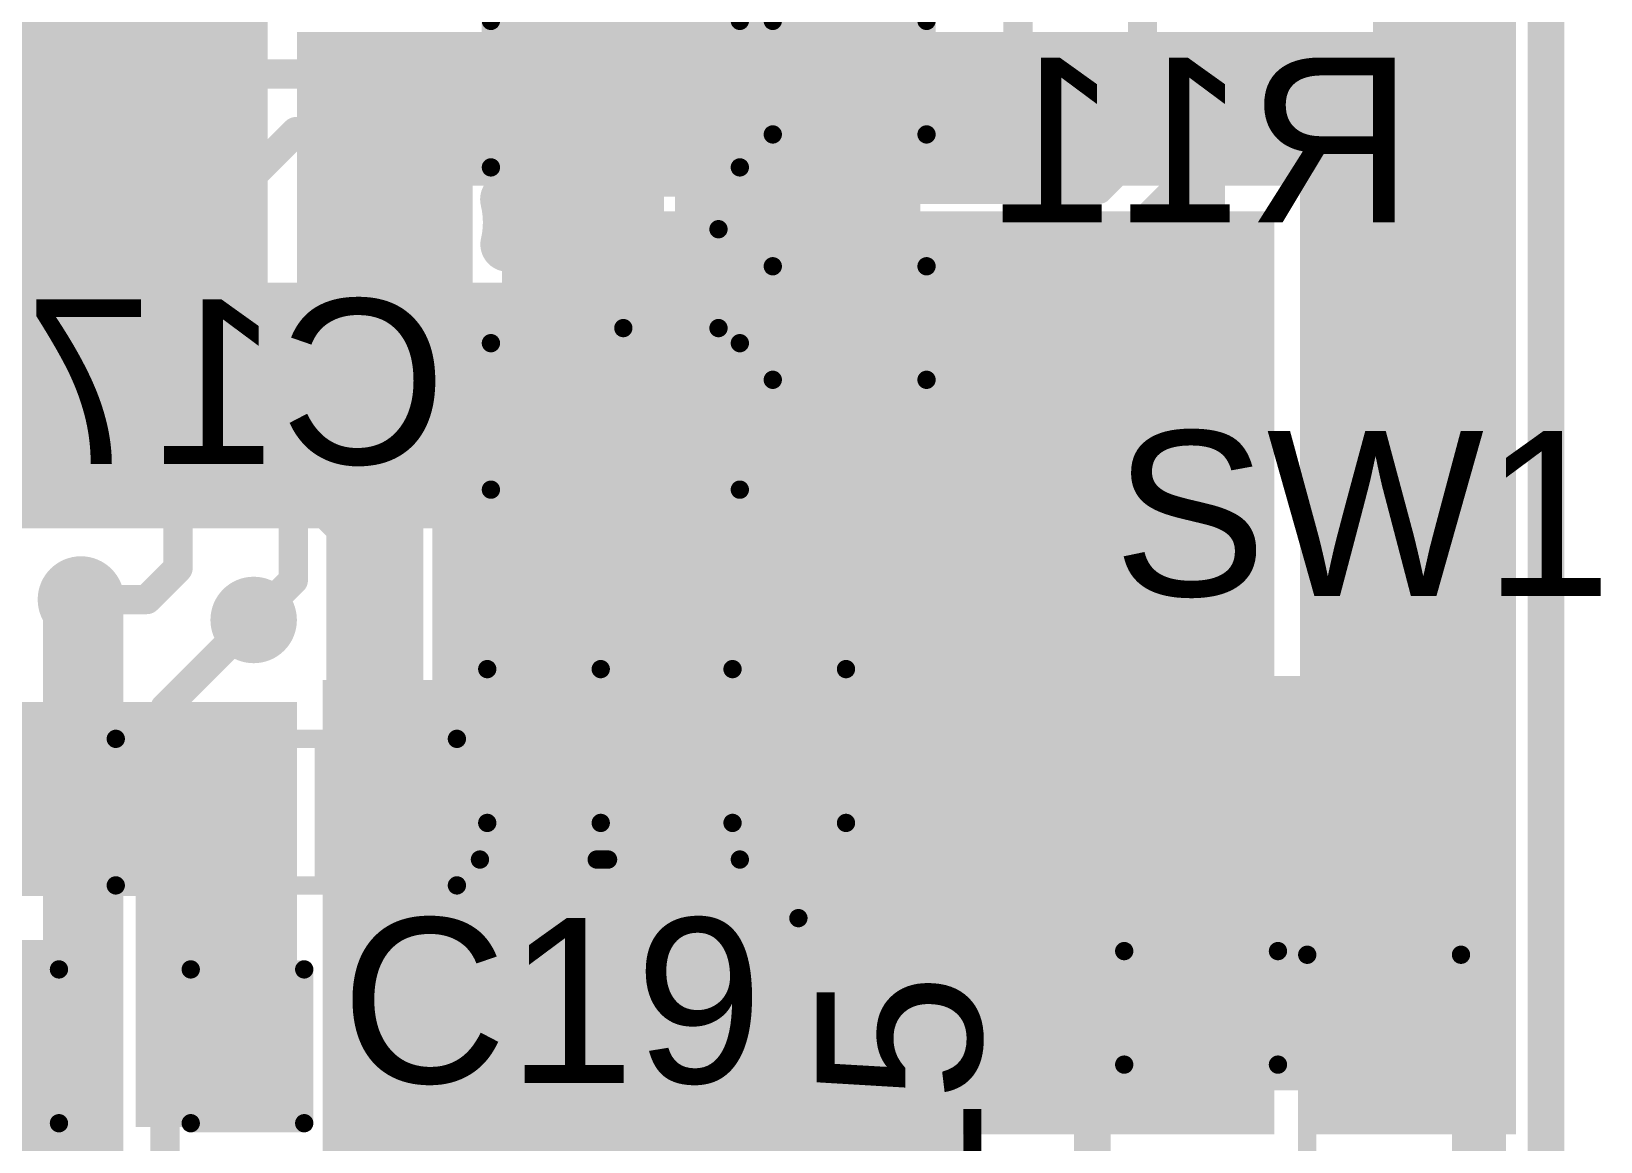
# Model space of a CAD drawing. Header units: millimetres. Extents: x -0.33 to 1.44, y -0.21 to 1.57.
# Drawn here: x 1.0115 to 1.4401, y 0.182 to 0.4851 of the extents above; entities that cross this region are included whole.
import ezdxf

# ---------------------------------------------------------------- set-up
doc = ezdxf.new("R2010")
doc.units = ezdxf.units.MM
doc.header["$MEASUREMENT"] = 0
for name, color, linetype in [('BottomLayer', 5, 'Continuous'), ('BottomOverlay', 54, 'Continuous'), ('BottomPaste', 16, 'Continuous'), ('BottomSolder', 6, 'Continuous'), ('Mechanical2', 216, 'Continuous'), ('TopLayer', 1, 'Continuous'), ('TopOverlay', 2, 'Continuous'), ('TopPaste', 8, 'Continuous'), ('TopSolder', 216, 'Continuous'), ('ViaHoleLayer', 16, 'Continuous')]:
    doc.layers.add(name, color=color, linetype=linetype)
doc.styles.add('Arial', font='', dxfattribs={"height": 0.2})
doc.styles.get('Arial').set_extended_font_data('Arial')

# ---------------------------------------------------------------- blocks, each defined once
blk = doc.blocks.new('LAN9255_ZMX019_3')
at = {"layer": 'TopLayer'}
for points in [[(-0.33268, -0.09843), (-0.27362, -0.09843), (-0.27362, -0.1063), (-0.33268, -0.1063)], [(-0.33268, -0.11417), (-0.27362, -0.11417), (-0.27362, -0.12205), (-0.33268, -0.12205)], [(-0.33268, -0.12992), (-0.27362, -0.12992), (-0.27362, -0.1378), (-0.33268, -0.1378)], [(-0.33268, -0.14567), (-0.27362, -0.14567), (-0.27362, -0.15354), (-0.33268, -0.15354)], [(-0.33268, -0.16142), (-0.27362, -0.16142), (-0.27362, -0.16929), (-0.33268, -0.16929)], [(-0.33268, -0.17717), (-0.27362, -0.17717), (-0.27362, -0.18504), (-0.33268, -0.18504)], [(-0.33268, -0.19291), (-0.27362, -0.19291), (-0.27362, -0.20079), (-0.33268, -0.20079)], [(-0.33268, -0.20866), (-0.27362, -0.20866), (-0.27362, -0.21654), (-0.33268, -0.21654)], [(-0.33268, -0.22441), (-0.27362, -0.22441), (-0.27362, -0.23228), (-0.33268, -0.23228)], [(-0.33268, -0.24016), (-0.27362, -0.24016), (-0.27362, -0.24803), (-0.33268, -0.24803)], [(-0.24803, -0.33268), (-0.24803, -0.27362), (-0.24016, -0.27362), (-0.24016, -0.33268)], [(-0.23228, -0.33268), (-0.23228, -0.27362), (-0.22441, -0.27362), (-0.22441, -0.33268)], [(-0.21654, -0.33268), (-0.21654, -0.27362), (-0.20866, -0.27362), (-0.20866, -0.33268)]]:
    blk.add_hatch(color=1, dxfattribs=at).paths.add_polyline_path(points)
at = {"layer": 'TopPaste'}
for points in [[(-0.33268, -0.09843), (-0.27362, -0.09843), (-0.27362, -0.1063), (-0.33268, -0.1063)], [(-0.33268, -0.11417), (-0.27362, -0.11417), (-0.27362, -0.12205), (-0.33268, -0.12205)], [(-0.33268, -0.12992), (-0.27362, -0.12992), (-0.27362, -0.1378), (-0.33268, -0.1378)], [(-0.33268, -0.14567), (-0.27362, -0.14567), (-0.27362, -0.15354), (-0.33268, -0.15354)], [(-0.33268, -0.16142), (-0.27362, -0.16142), (-0.27362, -0.16929), (-0.33268, -0.16929)], [(-0.33268, -0.17717), (-0.27362, -0.17717), (-0.27362, -0.18504), (-0.33268, -0.18504)], [(-0.33268, -0.19291), (-0.27362, -0.19291), (-0.27362, -0.20079), (-0.33268, -0.20079)], [(-0.33268, -0.20866), (-0.27362, -0.20866), (-0.27362, -0.21654), (-0.33268, -0.21654)], [(-0.33268, -0.22441), (-0.27362, -0.22441), (-0.27362, -0.23228), (-0.33268, -0.23228)], [(-0.33268, -0.24016), (-0.27362, -0.24016), (-0.27362, -0.24803), (-0.33268, -0.24803)], [(-0.24803, -0.33268), (-0.24803, -0.27362), (-0.24016, -0.27362), (-0.24016, -0.33268)], [(-0.23228, -0.33268), (-0.23228, -0.27362), (-0.22441, -0.27362), (-0.22441, -0.33268)], [(-0.21654, -0.33268), (-0.21654, -0.27362), (-0.20866, -0.27362), (-0.20866, -0.33268)]]:
    blk.add_hatch(color=8, dxfattribs=at).paths.add_polyline_path(points)
at = {"layer": 'TopSolder'}
for points in [[(-0.33668, -0.07868), (-0.26962, -0.07868), (-0.26962, -0.09455), (-0.33668, -0.09455)], [(-0.33668, -0.09443), (-0.26962, -0.09443), (-0.26962, -0.1103), (-0.33668, -0.1103)], [(-0.33668, -0.11017), (-0.26962, -0.11017), (-0.26962, -0.12605), (-0.33668, -0.12605)], [(-0.33668, -0.12592), (-0.26962, -0.12592), (-0.26962, -0.1418), (-0.33668, -0.1418)], [(-0.33668, -0.14167), (-0.26962, -0.14167), (-0.26962, -0.15754), (-0.33668, -0.15754)], [(-0.33668, -0.15742), (-0.26962, -0.15742), (-0.26962, -0.17329), (-0.33668, -0.17329)], [(-0.33668, -0.17317), (-0.26962, -0.17317), (-0.26962, -0.18904), (-0.33668, -0.18904)], [(-0.33668, -0.18891), (-0.26962, -0.18891), (-0.26962, -0.20479), (-0.33668, -0.20479)], [(-0.33668, -0.20466), (-0.26962, -0.20466), (-0.26962, -0.22054), (-0.33668, -0.22054)], [(-0.33668, -0.22041), (-0.26962, -0.22041), (-0.26962, -0.23628), (-0.33668, -0.23628)], [(-0.33668, -0.23616), (-0.26962, -0.23616), (-0.26962, -0.25203), (-0.33668, -0.25203)], [(-0.25203, -0.33668), (-0.25203, -0.26962), (-0.23616, -0.26962), (-0.23616, -0.33668)], [(-0.23628, -0.33668), (-0.23628, -0.26962), (-0.22041, -0.26962), (-0.22041, -0.33668)], [(-0.22054, -0.33668), (-0.22054, -0.26962), (-0.20466, -0.26962), (-0.20466, -0.33668)], [(-0.20479, -0.33668), (-0.20479, -0.26962), (-0.18891, -0.26962), (-0.18891, -0.33668)]]:
    blk.add_hatch(color=216, dxfattribs=at).paths.add_polyline_path(points)
at = {"layer": 'TopOverlay', "const_width": 0.005}
for points in [[(-0.282, -0.2555), (-0.282, -0.2815)], [(-0.282, -0.2815), (-0.255, -0.2815)]]:
    blk.add_lwpolyline(points, dxfattribs=at)
at = {"layer": 'TopOverlay', "const_width": 0.0025}
for points in [[(-0.28325, -0.2555, 1), (-0.28075, -0.2555, 1)], [(-0.28325, -0.2815, 1), (-0.28075, -0.2815, 1)], [(-0.28325, -0.2815, 1), (-0.28075, -0.2815, 1)], [(-0.25625, -0.2815, 1), (-0.25375, -0.2815, 1)]]:
    blk.add_lwpolyline(points, format="xyb", close=True, dxfattribs=at)
blk = doc.blocks.new('B3U_1000P_18')
at = {"layer": 'TopLayer'}
for points in [[(-0.08307, 0.03386), (-0.05079, 0.03386), (-0.05079, -0.03386), (-0.08307, -0.03386)], [(0.05079, 0.03386), (0.08307, 0.03386), (0.08307, -0.03386), (0.05079, -0.03386)]]:
    blk.add_hatch(color=1, dxfattribs=at).paths.add_polyline_path(points)
at = {"layer": 'TopPaste'}
for points in [[(-0.08307, 0.03386), (-0.05079, 0.03386), (-0.05079, -0.03386), (-0.08307, -0.03386)], [(0.05079, 0.03386), (0.08307, 0.03386), (0.08307, -0.03386), (0.05079, -0.03386)]]:
    blk.add_hatch(color=8, dxfattribs=at).paths.add_polyline_path(points)
at = {"layer": 'TopSolder'}
for points in [[(-0.08707, 0.03786), (-0.04679, 0.03786), (-0.04679, -0.03786), (-0.08707, -0.03786)], [(0.04679, 0.03786), (0.08707, 0.03786), (0.08707, -0.03786), (0.04679, -0.03786)]]:
    blk.add_hatch(color=216, dxfattribs=at).paths.add_polyline_path(points)
at = {"layer": 'TopOverlay', "const_width": 0.01}
for points in [[(-0.053, 0.054), (0, 0.054)], [(0, 0.054), (0.052, 0.054)], [(-0.053, -0.054), (0, -0.054)], [(0, -0.054), (0.052, -0.054)]]:
    blk.add_lwpolyline(points, dxfattribs=at)
at = {"layer": 'TopOverlay', "const_width": 0.005}
for points in [[(-0.0555, 0.054, 1), (-0.0505, 0.054, 1)], [(-0.0025, 0.054, 1), (0.0025, 0.054, 1)], [(-0.0025, 0.054, 1), (0.0025, 0.054, 1)], [(0.0495, 0.054, 1), (0.0545, 0.054, 1)], [(-0.0555, -0.054, 1), (-0.0505, -0.054, 1)], [(-0.0025, -0.054, 1), (0.0025, -0.054, 1)], [(-0.0025, -0.054, 1), (0.0025, -0.054, 1)], [(0.0495, -0.054, 1), (0.0545, -0.054, 1)]]:
    blk.add_lwpolyline(points, format="xyb", close=True, dxfattribs=at)
blk = doc.blocks.new('R__0603_B_35')
at = {"layer": 'BottomLayer'}
for points in [[(-0.045, -0.0175), (-0.045, 0.0175), (-0.015, 0.0175), (-0.015, -0.0175)], [(0.015, -0.0175), (0.015, 0.0175), (0.045, 0.0175), (0.045, -0.0175)]]:
    blk.add_hatch(color=5, dxfattribs=at).paths.add_polyline_path(points)
at = {"layer": 'BottomPaste'}
for points in [[(-0.045, -0.0175), (-0.045, 0.0175), (-0.015, 0.0175), (-0.015, -0.0175)], [(0.015, -0.0175), (0.015, 0.0175), (0.045, 0.0175), (0.045, -0.0175)]]:
    blk.add_hatch(color=16, dxfattribs=at).paths.add_polyline_path(points)
at = {"layer": 'BottomSolder'}
for points in [[(-0.049, -0.0215), (-0.049, 0.0215), (-0.011, 0.0215), (-0.011, -0.0215)], [(0.011, -0.0215), (0.011, 0.0215), (0.049, 0.0215), (0.049, -0.0215)]]:
    blk.add_hatch(color=6, dxfattribs=at).paths.add_polyline_path(points)
at = {"layer": 'BottomOverlay', "const_width": 0.005}
for points in [[(-0.048, 0.021), (0.048, 0.021)], [(-0.048, 0.021), (-0.048, -0.021)], [(0.048, 0.021), (0.048, -0.021)], [(-0.048, -0.021), (0.048, -0.021)]]:
    blk.add_lwpolyline(points, dxfattribs=at)
at = {"layer": 'BottomOverlay', "const_width": 0.0025}
for points in [[(-0.04925, 0.021, 1), (-0.04675, 0.021, 1)], [(-0.04925, 0.021, 1), (-0.04675, 0.021, 1)], [(0.04675, 0.021, 1), (0.04925, 0.021, 1)], [(0.04675, 0.021, 1), (0.04925, 0.021, 1)], [(-0.04925, -0.021, 1), (-0.04675, -0.021, 1)], [(-0.04925, -0.021, 1), (-0.04675, -0.021, 1)], [(0.04675, -0.021, 1), (0.04925, -0.021, 1)], [(0.04675, -0.021, 1), (0.04925, -0.021, 1)]]:
    blk.add_lwpolyline(points, format="xyb", close=True, dxfattribs=at)
blk = doc.blocks.new('MLB1608_201P1A____47')
at = {"layer": 'TopLayer'}
for points in [[(-0.04331, 0.01701), (-0.01181, 0.01701), (-0.01181, -0.01701), (-0.04331, -0.01701)], [(0.01181, 0.01701), (0.04331, 0.01701), (0.04331, -0.01701), (0.01181, -0.01701)]]:
    blk.add_hatch(color=1, dxfattribs=at).paths.add_polyline_path(points)
at = {"layer": 'TopPaste'}
for points in [[(-0.04331, 0.01701), (-0.01181, 0.01701), (-0.01181, -0.01701), (-0.04331, -0.01701)], [(0.01181, 0.01701), (0.04331, 0.01701), (0.04331, -0.01701), (0.01181, -0.01701)]]:
    blk.add_hatch(color=8, dxfattribs=at).paths.add_polyline_path(points)
at = {"layer": 'TopSolder'}
for points in [[(-0.04731, 0.02101), (-0.00781, 0.02101), (-0.00781, -0.02101), (-0.04731, -0.02101)], [(0.00781, 0.02101), (0.04731, 0.02101), (0.04731, -0.02101), (0.00781, -0.02101)]]:
    blk.add_hatch(color=216, dxfattribs=at).paths.add_polyline_path(points)
at = {"layer": 'TopOverlay', "const_width": 0.005}
for points in [[(-0.04671, 0.02006), (-0.04671, -0.01996)], [(0.04648, 0.02006), (-0.04671, 0.02006)], [(0.04648, 0.02006), (0.04648, -0.01996)], [(0.04648, -0.01996), (-0.04671, -0.01996)]]:
    blk.add_lwpolyline(points, dxfattribs=at)
at = {"layer": 'TopOverlay', "const_width": 0.0025}
for points in [[(-0.04796, 0.02006, 1), (-0.04546, 0.02006, 1)], [(-0.04796, 0.02006, 1), (-0.04546, 0.02006, 1)], [(0.04523, 0.02006, 1), (0.04773, 0.02006, 1)], [(0.04523, 0.02006, 1), (0.04773, 0.02006, 1)], [(-0.04796, -0.01996, 1), (-0.04546, -0.01996, 1)], [(-0.04796, -0.01996, 1), (-0.04546, -0.01996, 1)], [(0.04523, -0.01996, 1), (0.04773, -0.01996, 1)], [(0.04523, -0.01996, 1), (0.04773, -0.01996, 1)]]:
    blk.add_lwpolyline(points, format="xyb", close=True, dxfattribs=at)
blk = doc.blocks.new('C__0603_B_56')
at = {"layer": 'BottomLayer'}
for points in [[(-0.045, -0.0175), (-0.045, 0.0175), (-0.015, 0.0175), (-0.015, -0.0175)], [(0.015, -0.0175), (0.015, 0.0175), (0.045, 0.0175), (0.045, -0.0175)]]:
    blk.add_hatch(color=5, dxfattribs=at).paths.add_polyline_path(points)
at = {"layer": 'BottomPaste'}
for points in [[(-0.045, -0.0175), (-0.045, 0.0175), (-0.015, 0.0175), (-0.015, -0.0175)], [(0.015, -0.0175), (0.015, 0.0175), (0.045, 0.0175), (0.045, -0.0175)]]:
    blk.add_hatch(color=16, dxfattribs=at).paths.add_polyline_path(points)
at = {"layer": 'BottomSolder'}
for points in [[(-0.04736, -0.01986), (-0.04736, 0.01986), (-0.01264, 0.01986), (-0.01264, -0.01986)], [(0.01264, -0.01986), (0.01264, 0.01986), (0.04736, 0.01986), (0.04736, -0.01986)]]:
    blk.add_hatch(color=6, dxfattribs=at).paths.add_polyline_path(points)
at = {"layer": 'BottomOverlay', "const_width": 0.005}
for points in [[(-0.049, 0.021), (-0.049, -0.021)], [(-0.049, 0.021), (-0.018, 0.021)], [(0.018, 0.021), (0.049, 0.021)], [(0.049, 0.021), (0.049, -0.021)], [(-0.049, -0.021), (-0.018, -0.021)], [(0.018, -0.021), (0.049, -0.021)]]:
    blk.add_lwpolyline(points, dxfattribs=at)
at = {"layer": 'BottomOverlay', "const_width": 0.0025}
for points in [[(-0.05025, 0.021, 1), (-0.04775, 0.021, 1)], [(-0.05025, 0.021, 1), (-0.04775, 0.021, 1)], [(-0.01925, 0.021, 1), (-0.01675, 0.021, 1)], [(0.01675, 0.021, 1), (0.01925, 0.021, 1)], [(0.04775, 0.021, 1), (0.05025, 0.021, 1)], [(0.04775, 0.021, 1), (0.05025, 0.021, 1)], [(-0.05025, -0.021, 1), (-0.04775, -0.021, 1)], [(-0.05025, -0.021, 1), (-0.04775, -0.021, 1)], [(-0.01925, -0.021, 1), (-0.01675, -0.021, 1)], [(0.01675, -0.021, 1), (0.01925, -0.021, 1)], [(0.04775, -0.021, 1), (0.05025, -0.021, 1)], [(0.04775, -0.021, 1), (0.05025, -0.021, 1)]]:
    blk.add_lwpolyline(points, format="xyb", close=True, dxfattribs=at)
blk = doc.blocks.new('C__0603_68')
at = {"layer": 'TopLayer'}
for points in [[(-0.015, 0.0175), (-0.015, -0.0175), (-0.045, -0.0175), (-0.045, 0.0175)], [(0.045, 0.0175), (0.045, -0.0175), (0.015, -0.0175), (0.015, 0.0175)]]:
    blk.add_hatch(color=1, dxfattribs=at).paths.add_polyline_path(points)
at = {"layer": 'TopPaste'}
for points in [[(-0.015, 0.0175), (-0.015, -0.0175), (-0.045, -0.0175), (-0.045, 0.0175)], [(0.045, 0.0175), (0.045, -0.0175), (0.015, -0.0175), (0.015, 0.0175)]]:
    blk.add_hatch(color=8, dxfattribs=at).paths.add_polyline_path(points)
at = {"layer": 'TopSolder'}
for points in [[(-0.011, 0.0215), (-0.011, -0.0215), (-0.049, -0.0215), (-0.049, 0.0215)], [(0.049, 0.0215), (0.049, -0.0215), (0.011, -0.0215), (0.011, 0.0215)]]:
    blk.add_hatch(color=216, dxfattribs=at).paths.add_polyline_path(points)
at = {"layer": 'TopOverlay', "const_width": 0.005}
for points in [[(-0.049, 0.021), (-0.049, -0.021)], [(-0.018, 0.021), (-0.049, 0.021)], [(0.049, 0.021), (0.018, 0.021)], [(0.049, 0.021), (0.049, -0.021)], [(-0.018, -0.021), (-0.049, -0.021)], [(0.049, -0.021), (0.018, -0.021)]]:
    blk.add_lwpolyline(points, dxfattribs=at)
at = {"layer": 'TopOverlay', "const_width": 0.0025}
for points in [[(-0.05025, 0.021, 1), (-0.04775, 0.021, 1)], [(-0.05025, 0.021, 1), (-0.04775, 0.021, 1)], [(-0.01925, 0.021, 1), (-0.01675, 0.021, 1)], [(0.01675, 0.021, 1), (0.01925, 0.021, 1)], [(0.04775, 0.021, 1), (0.05025, 0.021, 1)], [(0.04775, 0.021, 1), (0.05025, 0.021, 1)], [(-0.05025, -0.021, 1), (-0.04775, -0.021, 1)], [(-0.05025, -0.021, 1), (-0.04775, -0.021, 1)], [(-0.01925, -0.021, 1), (-0.01675, -0.021, 1)], [(0.01675, -0.021, 1), (0.01925, -0.021, 1)], [(0.04775, -0.021, 1), (0.05025, -0.021, 1)], [(0.04775, -0.021, 1), (0.05025, -0.021, 1)]]:
    blk.add_lwpolyline(points, format="xyb", close=True, dxfattribs=at)
blk = doc.blocks.new('C__0805_B_70')
at = {"layer": 'BottomLayer'}
for points in [[(-0.06, 0.03), (-0.02, 0.03), (-0.02, -0.03), (-0.06, -0.03)], [(0.02, 0.03), (0.06, 0.03), (0.06, -0.03), (0.02, -0.03)]]:
    blk.add_hatch(color=5, dxfattribs=at).paths.add_polyline_path(points)
at = {"layer": 'BottomPaste'}
for points in [[(-0.06, 0.03), (-0.02, 0.03), (-0.02, -0.03), (-0.06, -0.03)], [(0.02, 0.03), (0.06, 0.03), (0.06, -0.03), (0.02, -0.03)]]:
    blk.add_hatch(color=16, dxfattribs=at).paths.add_polyline_path(points)
at = {"layer": 'BottomSolder'}
for points in [[(-0.064, 0.034), (-0.016, 0.034), (-0.016, -0.034), (-0.064, -0.034)], [(0.016, 0.034), (0.064, 0.034), (0.064, -0.034), (0.016, -0.034)]]:
    blk.add_hatch(color=6, dxfattribs=at).paths.add_polyline_path(points)
at = {"layer": 'BottomOverlay', "const_width": 0.005}
for points in [[(-0.064, -0.034), (-0.064, 0.034)], [(-0.024, 0.034), (-0.064, 0.034)], [(0.064, 0.034), (0.024, 0.034)], [(0.064, -0.034), (0.064, 0.034)], [(-0.024, -0.034), (-0.064, -0.034)], [(0.064, -0.034), (0.024, -0.034)]]:
    blk.add_lwpolyline(points, dxfattribs=at)
at = {"layer": 'BottomOverlay', "const_width": 0.0025}
for points in [[(-0.06525, 0.034, 1), (-0.06275, 0.034, 1)], [(-0.06525, 0.034, 1), (-0.06275, 0.034, 1)], [(-0.02525, 0.034, 1), (-0.02275, 0.034, 1)], [(0.02275, 0.034, 1), (0.02525, 0.034, 1)], [(0.06275, 0.034, 1), (0.06525, 0.034, 1)], [(0.06275, 0.034, 1), (0.06525, 0.034, 1)], [(-0.06525, -0.034, 1), (-0.06275, -0.034, 1)], [(-0.06525, -0.034, 1), (-0.06275, -0.034, 1)], [(-0.02525, -0.034, 1), (-0.02275, -0.034, 1)], [(0.02275, -0.034, 1), (0.02525, -0.034, 1)], [(0.06275, -0.034, 1), (0.06525, -0.034, 1)], [(0.06275, -0.034, 1), (0.06525, -0.034, 1)]]:
    blk.add_lwpolyline(points, format="xyb", close=True, dxfattribs=at)
blk = doc.blocks.new('C__0603_B_71')
at = {"layer": 'BottomLayer'}
for points in [[(-0.045, -0.0175), (-0.045, 0.0175), (-0.015, 0.0175), (-0.015, -0.0175)], [(0.015, -0.0175), (0.015, 0.0175), (0.045, 0.0175), (0.045, -0.0175)]]:
    blk.add_hatch(color=5, dxfattribs=at).paths.add_polyline_path(points)
at = {"layer": 'BottomPaste'}
for points in [[(-0.045, -0.0175), (-0.045, 0.0175), (-0.015, 0.0175), (-0.015, -0.0175)], [(0.015, -0.0175), (0.015, 0.0175), (0.045, 0.0175), (0.045, -0.0175)]]:
    blk.add_hatch(color=16, dxfattribs=at).paths.add_polyline_path(points)
at = {"layer": 'BottomSolder'}
for points in [[(-0.049, -0.0215), (-0.049, 0.0215), (-0.011, 0.0215), (-0.011, -0.0215)], [(0.011, -0.0215), (0.011, 0.0215), (0.049, 0.0215), (0.049, -0.0215)]]:
    blk.add_hatch(color=6, dxfattribs=at).paths.add_polyline_path(points)
at = {"layer": 'BottomOverlay', "const_width": 0.005}
for points in [[(-0.018, 0.021), (-0.049, 0.021)], [(-0.049, -0.021), (-0.049, 0.021)], [(0.049, 0.021), (0.018, 0.021)], [(0.049, -0.021), (0.049, 0.021)], [(-0.018, -0.021), (-0.049, -0.021)], [(0.049, -0.021), (0.018, -0.021)]]:
    blk.add_lwpolyline(points, dxfattribs=at)
at = {"layer": 'BottomOverlay', "const_width": 0.0025}
for points in [[(-0.05025, 0.021, 1), (-0.04775, 0.021, 1)], [(-0.05025, 0.021, 1), (-0.04775, 0.021, 1)], [(-0.01925, 0.021, 1), (-0.01675, 0.021, 1)], [(0.01675, 0.021, 1), (0.01925, 0.021, 1)], [(0.04775, 0.021, 1), (0.05025, 0.021, 1)], [(0.04775, 0.021, 1), (0.05025, 0.021, 1)], [(-0.05025, -0.021, 1), (-0.04775, -0.021, 1)], [(-0.05025, -0.021, 1), (-0.04775, -0.021, 1)], [(-0.01925, -0.021, 1), (-0.01675, -0.021, 1)], [(0.01675, -0.021, 1), (0.01925, -0.021, 1)], [(0.04775, -0.021, 1), (0.05025, -0.021, 1)], [(0.04775, -0.021, 1), (0.05025, -0.021, 1)]]:
    blk.add_lwpolyline(points, format="xyb", close=True, dxfattribs=at)
blk = doc.blocks.new('C__0603_79')
at = {"layer": 'TopLayer'}
for points in [[(-0.015, 0.0175), (-0.015, -0.0175), (-0.045, -0.0175), (-0.045, 0.0175)], [(0.045, 0.0175), (0.045, -0.0175), (0.015, -0.0175), (0.015, 0.0175)]]:
    blk.add_hatch(color=1, dxfattribs=at).paths.add_polyline_path(points)
at = {"layer": 'TopPaste'}
for points in [[(-0.015, 0.0175), (-0.015, -0.0175), (-0.045, -0.0175), (-0.045, 0.0175)], [(0.045, 0.0175), (0.045, -0.0175), (0.015, -0.0175), (0.015, 0.0175)]]:
    blk.add_hatch(color=8, dxfattribs=at).paths.add_polyline_path(points)
at = {"layer": 'TopSolder'}
for points in [[(-0.011, 0.0215), (-0.011, -0.0215), (-0.049, -0.0215), (-0.049, 0.0215)], [(0.049, 0.0215), (0.049, -0.0215), (0.011, -0.0215), (0.011, 0.0215)]]:
    blk.add_hatch(color=216, dxfattribs=at).paths.add_polyline_path(points)
at = {"layer": 'TopOverlay', "const_width": 0.005}
for points in [[(-0.049, -0.021), (-0.049, 0.021)], [(-0.049, 0.021), (-0.018, 0.021)], [(0.018, 0.021), (0.049, 0.021)], [(0.049, -0.021), (0.049, 0.021)], [(-0.049, -0.021), (-0.018, -0.021)], [(0.018, -0.021), (0.049, -0.021)]]:
    blk.add_lwpolyline(points, dxfattribs=at)
at = {"layer": 'TopOverlay', "const_width": 0.0025}
for points in [[(-0.05025, 0.021, 1), (-0.04775, 0.021, 1)], [(-0.05025, 0.021, 1), (-0.04775, 0.021, 1)], [(-0.01925, 0.021, 1), (-0.01675, 0.021, 1)], [(0.01675, 0.021, 1), (0.01925, 0.021, 1)], [(0.04775, 0.021, 1), (0.05025, 0.021, 1)], [(0.04775, 0.021, 1), (0.05025, 0.021, 1)], [(-0.05025, -0.021, 1), (-0.04775, -0.021, 1)], [(-0.05025, -0.021, 1), (-0.04775, -0.021, 1)], [(-0.01925, -0.021, 1), (-0.01675, -0.021, 1)], [(0.01675, -0.021, 1), (0.01925, -0.021, 1)], [(0.04775, -0.021, 1), (0.05025, -0.021, 1)], [(0.04775, -0.021, 1), (0.05025, -0.021, 1)]]:
    blk.add_lwpolyline(points, format="xyb", close=True, dxfattribs=at)

msp = doc.modelspace()

# ---------------------------------------------------------------- hatches: boundary and pattern name
at = {"layer": 'BottomLayer'}
for points in [[(1.38, 0.184), (1.417, 0.184), (1.417, 0.754), (1.38, 0.754)], [(0.937, 0.402), (1.076, 0.402), (1.076, 0.507), (0.937, 0.507)], [(1.084, 0.443), (1.405, 0.443), (1.405, 0.485), (1.084, 0.485)], [(1.358, 0.184), (1.393, 0.184), (1.393, 0.479), (1.358, 0.479)], [(1.084, 0.402), (1.132, 0.402), (1.132, 0.458), (1.084, 0.458)], [(1.14, 0.184), (1.351, 0.184), (1.351, 0.436), (1.14, 0.436)], [(1.121, -0.054), (1.266, -0.054), (1.266, 0.381), (1.121, 0.381)]]:
    msp.add_hatch(color=5, dxfattribs=at).paths.add_polyline_path(points)
h = msp.add_hatch(color=5, dxfattribs=at)
edge = h.paths.add_edge_path()
edge.add_arc((1.281, 0.471), 0.01181, 0, 360)
h = msp.add_hatch(color=5, dxfattribs=at)
edge = h.paths.add_edge_path()
edge.add_arc((1.116, 0.433), 0.01181, 0, 360)
h = msp.add_hatch(color=5, dxfattribs=at)
edge = h.paths.add_edge_path()
edge.add_arc((1.025, 0.33), 0.01181, 0, 360)
h = msp.add_hatch(color=5, dxfattribs=at)
edge = h.paths.add_edge_path()
edge.add_arc((1.07219, 0.32442), 0.01181, 0, 360)
h = msp.add_hatch(color=5, dxfattribs=at)
edge = h.paths.add_edge_path()
edge.add_arc((1.283, 0.294), 0.01181, 0, 360)
h = msp.add_hatch(color=5, dxfattribs=at)
edge = h.paths.add_edge_path()
edge.add_arc((1.283, 0.263), 0.01181, 0, 360)
at = {"layer": 'TopLayer'}
for points in [[(1.378, 0.281), (1.412, 0.281), (1.412, 0.672), (1.378, 0.672)], [(1.091, 0.129), (1.182, 0.129), (1.182, 0.308), (1.091, 0.308)], [(1.198, 0.196), (1.412, 0.196), (1.412, 0.308), (1.198, 0.308)], [(0.936, 0.249), (1.084, 0.249), (1.084, 0.302), (0.936, 0.302)], [(1.04, 0.186), (1.084, 0.186), (1.084, 0.258), (1.04, 0.258)], [(0.82, 0.13), (1.024, 0.13), (1.024, 0.237), (0.82, 0.237)]]:
    msp.add_hatch(color=1, dxfattribs=at).paths.add_polyline_path(points)
h = msp.add_hatch(color=1, dxfattribs=at)
edge = h.paths.add_edge_path()
edge.add_arc((1.281, 0.471), 0.01181, 0, 360)
h = msp.add_hatch(color=1, dxfattribs=at)
edge = h.paths.add_edge_path()
edge.add_arc((1.116, 0.433), 0.01181, 0, 360)
h = msp.add_hatch(color=1, dxfattribs=at)
edge = h.paths.add_edge_path()
edge.add_arc((1.025, 0.33), 0.01181, 0, 360)
h = msp.add_hatch(color=1, dxfattribs=at)
edge = h.paths.add_edge_path()
edge.add_arc((1.07219, 0.32442), 0.01181, 0, 360)
h = msp.add_hatch(color=1, dxfattribs=at)
edge = h.paths.add_edge_path()
edge.add_arc((1.283, 0.294), 0.01181, 0, 360)
h = msp.add_hatch(color=1, dxfattribs=at)
edge = h.paths.add_edge_path()
edge.add_arc((1.283, 0.263), 0.01181, 0, 360)
at = {"layer": 'ViaHoleLayer'}
h = msp.add_hatch(color=16, dxfattribs=at)
edge = h.paths.add_edge_path()
edge.add_arc((1.281, 0.471), 0.00591, 0, 360)
h = msp.add_hatch(color=16, dxfattribs=at)
edge = h.paths.add_edge_path()
edge.add_arc((1.116, 0.433), 0.00591, 0, 360)
h = msp.add_hatch(color=16, dxfattribs=at)
edge = h.paths.add_edge_path()
edge.add_arc((1.025, 0.33), 0.00591, 0, 360)
h = msp.add_hatch(color=16, dxfattribs=at)
edge = h.paths.add_edge_path()
edge.add_arc((1.07219, 0.32442), 0.00591, 0, 360)
h = msp.add_hatch(color=16, dxfattribs=at)
edge = h.paths.add_edge_path()
edge.add_arc((1.283, 0.294), 0.00591, 0, 360)
h = msp.add_hatch(color=16, dxfattribs=at)
edge = h.paths.add_edge_path()
edge.add_arc((1.283, 0.263), 0.00591, 0, 360)

# ---------------------------------------------------------------- linework, layer by layer
at = {"layer": 'BottomLayer'}
for points, const_width in [([(0.969, 0.372), (1.083, 0.372)], 0.022), ([(1.083, 0.372), (1.103, 0.352)], 0.022), ([(1.135, 0.074), (1.135, 0.37)], 0.022), ([(1.103, -0.069), (1.103, 0.352)], 0.022), ([(1.025, 0.33), (1.02562, 0.32938)], 0.022), ([(1.02562, -0.07212), (1.02562, 0.32938)], 0.022), ([(1.048, 0.30048), (1.07194, 0.32442)], 0.008), ([(1.07194, 0.32442), (1.07219, 0.32442)], 0.008), ([(1.048, -0.084), (1.048, 0.30048)], 0.008)]:
    msp.add_lwpolyline(points, dxfattribs=dict(at, const_width=const_width))
for points, const_width in [([(1.0775, 0.372, 1), (1.0885, 0.372, 1)], 0.011), ([(1.0775, 0.372, 1), (1.0885, 0.372, 1)], 0.011), ([(1.1295, 0.37, 1), (1.1405, 0.37, 1)], 0.011), ([(1.0975, 0.352, 1), (1.1085, 0.352, 1)], 0.011), ([(1.0975, 0.352, 1), (1.1085, 0.352, 1)], 0.011), ([(1.0195, 0.33, 1), (1.0305, 0.33, 1)], 0.011), ([(1.02012, 0.32938, 1), (1.03112, 0.32938, 1)], 0.011), ([(1.02012, 0.32938, 1), (1.03112, 0.32938, 1)], 0.011), ([(1.06994, 0.32442, 1), (1.07394, 0.32442, 1)], 0.004), ([(1.06994, 0.32442, 1), (1.07394, 0.32442, 1)], 0.004), ([(1.07019, 0.32442, 1), (1.07419, 0.32442, 1)], 0.004), ([(1.046, 0.30048, 1), (1.05, 0.30048, 1)], 0.004), ([(1.046, 0.30048, 1), (1.05, 0.30048, 1)], 0.004)]:
    msp.add_lwpolyline(points, format="xyb", close=True, dxfattribs=dict(at, const_width=const_width))
at = {"layer": 'Mechanical2', "const_width": 0.01}
msp.add_lwpolyline([(1.4252, -0.0448), (1.4252, 1.28673)], dxfattribs=at)
msp.add_lwpolyline([(1.4252, -0.0448), (1.4252, 1.28673)], dxfattribs=at)
at = {"layer": 'TopLayer'}
for points, const_width in [([(1.315, 0.454), (1.315, 0.505)], 0.008), ([(1.281, 0.471), (1.281, 0.499)], 0.008), ([(1.03578, 0.43678), (1.07252, 0.47352)], 0.008), ([(1.07252, 0.47352), (1.22082, 0.47352)], 0.008), ([(1.22082, 0.47352), (1.22476, 0.47352)], 0.008), ([(1.06728, 0.44128), (1.08377, 0.45777)], 0.008), ([(1.08377, 0.45777), (1.22082, 0.45777)], 0.008), ([(1.22082, 0.45777), (1.22476, 0.45777)], 0.008), ([(1.30302, 0.44202), (1.315, 0.454)], 0.008), ([(1.33, 0.3226), (1.33, 0.44317)], 0.015), ([(1.14155, 0.43927), (1.17679, 0.43927)], 0.015), ([(1.15943, 0.427), (1.1717, 0.43927)], 0.015), ([(1.17155, 0.43927), (1.17679, 0.43403)], 0.015), ([(1.17679, 0.427), (1.17679, 0.43927)], 0.015), ([(1.22476, 0.44202), (1.30302, 0.44202)], 0.008), ([(1.31611, 0.42894), (1.32808, 0.44092)], 0.015), ([(1.06728, 0.38297), (1.06728, 0.44128)], 0.008), ([(1.03578, 0.38297), (1.03578, 0.43678)], 0.008), ([(1.14231, 0.43316), (1.14847, 0.427)], 0.015), ([(1.3197, 0.43254), (1.33, 0.42225)], 0.015), ([(1.11458, 0.43158), (1.116, 0.433)], 0.008), ([(1.11458, 0.38303), (1.11458, 0.43158)], 0.008), ([(1.116, 0.433), (1.11649, 0.43251)], 0.008), ([(1.14333, 0.427), (1.1487, 0.427)], 0.015), ([(1.14333, 0.427), (1.1487, 0.427)], 0.015), ([(1.14333, 0.427), (1.1487, 0.427)], 0.015), ([(1.1487, 0.427), (1.16445, 0.427)], 0.015), ([(1.1487, 0.427), (1.16445, 0.427)], 0.015), ([(1.16445, 0.427), (1.17679, 0.427)], 0.015), ([(1.17679, 0.427), (1.1802, 0.427)], 0.015), ([(1.17679, 0.42359), (1.17679, 0.427)], 0.015), ([(1.1802, 0.42359), (1.1802, 0.427)], 0.015), ([(1.17679, 0.42359), (1.1802, 0.42359)], 0.015), ([(1.1802, 0.42359), (1.22323, 0.42359)], 0.015), ([(1.1802, 0.41241), (1.19137, 0.42359)], 0.015), ([(1.1802, 0.33894), (1.1802, 0.42359)], 0.015), ([(1.1802, 0.37706), (1.22667, 0.42352)], 0.015), ([(1.1802, 0.3417), (1.26202, 0.42352)], 0.015), ([(1.18724, 0.42359), (1.28793, 0.32289)], 0.015), ([(1.19885, 0.325), (1.29738, 0.42352)], 0.015), ([(1.22259, 0.42359), (1.32358, 0.3226)], 0.015), ([(1.22476, 0.42352), (1.30302, 0.42352)], 0.015), ([(1.25801, 0.42352), (1.33, 0.35154)], 0.015), ([(1.29337, 0.42352), (1.33, 0.38689)], 0.015), ([(1.23421, 0.325), (1.33, 0.42079)], 0.015), ([(1.1802, 0.39527), (1.25297, 0.3225)], 0.015), ([(1.26706, 0.3225), (1.33, 0.38544)], 0.015), ([(1.05153, 0.33853), (1.05153, 0.38297)], 0.008), ([(1.08302, 0.33526), (1.08302, 0.38297)], 0.008), ([(1.11452, 0.38297), (1.11458, 0.38303)], 0.008), ([(1.11452, 0.27796), (1.11452, 0.38297)], 0.008), ([(1.1802, 0.35991), (1.21511, 0.325)], 0.015), ([(1.30242, 0.3225), (1.33, 0.35008)], 0.015), ([(1.17744, 0.33894), (1.1802, 0.3417)], 0.015), ([(1.13302, 0.33894), (1.14333, 0.33894)], 0.015), ([(1.13302, 0.33894), (1.14333, 0.33894)], 0.015), ([(1.13302, 0.32988), (1.14208, 0.33894)], 0.015), ([(1.13302, 0.3225), (1.13302, 0.33894)], 0.015), ([(1.13302, 0.33638), (1.1469, 0.3225)], 0.015), ([(1.14333, 0.33894), (1.1487, 0.33894)], 0.015), ([(1.14333, 0.33894), (1.1487, 0.33894)], 0.015), ([(1.14333, 0.33894), (1.1487, 0.33894)], 0.015), ([(1.1487, 0.33894), (1.16445, 0.33894)], 0.015), ([(1.1487, 0.33894), (1.16445, 0.33894)], 0.015), ([(1.161, 0.3225), (1.17744, 0.33894)], 0.015), ([(1.16445, 0.33894), (1.1802, 0.33894)], 0.015), ([(1.16582, 0.33894), (1.18226, 0.3225)], 0.015), ([(1.043, 0.33), (1.05153, 0.33853)], 0.008), ([(1.07219, 0.32442), (1.08302, 0.33526)], 0.008), ([(1.025, 0.33), (1.043, 0.33)], 0.008), ([(1.1825, 0.325), (1.2475, 0.325)], 0.015), ([(1.30392, 0.3226), (1.33, 0.3226)], 0.015), ([(1.13302, 0.3225), (1.1825, 0.3225)], 0.015), ([(1.2475, 0.3225), (1.27615, 0.3225)], 0.015), ([(1.28985, 0.3225), (1.30392, 0.3225)], 0.015), ([(1.215, 0.29), (1.215, 0.3175)], 0.01), ([(1.283, 0.294), (1.283, 0.31581)], 0.01), ([(1.10856, 0.272), (1.11452, 0.27796)], 0.008)]:
    msp.add_lwpolyline(points, dxfattribs=dict(at, const_width=const_width))
for points, const_width in [([(1.07052, 0.47352, 1), (1.07452, 0.47352, 1)], 0.004), ([(1.07052, 0.47352, 1), (1.07452, 0.47352, 1)], 0.004), ([(1.21882, 0.47352, 1), (1.22282, 0.47352, 1)], 0.004), ([(1.21882, 0.47352, 1), (1.22282, 0.47352, 1)], 0.004), ([(1.22276, 0.47352, 1), (1.22676, 0.47352, 1)], 0.004), ([(1.279, 0.471, 1), (1.283, 0.471, 1)], 0.004), ([(1.08177, 0.45777, 1), (1.08577, 0.45777, 1)], 0.004), ([(1.08177, 0.45777, 1), (1.08577, 0.45777, 1)], 0.004), ([(1.21882, 0.45777, 1), (1.22282, 0.45777, 1)], 0.004), ([(1.21882, 0.45777, 1), (1.22282, 0.45777, 1)], 0.004), ([(1.22276, 0.45777, 1), (1.22676, 0.45777, 1)], 0.004), ([(1.313, 0.454, 1), (1.317, 0.454, 1)], 0.004), ([(1.313, 0.454, 1), (1.317, 0.454, 1)], 0.004), ([(1.32625, 0.44317, 1), (1.33375, 0.44317, 1)], 0.0075), ([(1.1378, 0.43927, 1), (1.1453, 0.43927, 1)], 0.0075), ([(1.1378, 0.43927, 1), (1.1453, 0.43927, 1)], 0.0075), ([(1.1678, 0.43927, 1), (1.1753, 0.43927, 1)], 0.0075), ([(1.16795, 0.43927, 1), (1.17545, 0.43927, 1)], 0.0075), ([(1.17304, 0.43927, 1), (1.18054, 0.43927, 1)], 0.0075), ([(1.17304, 0.43927, 1), (1.18054, 0.43927, 1)], 0.0075), ([(1.22276, 0.44202, 1), (1.22676, 0.44202, 1)], 0.004), ([(1.30102, 0.44202, 1), (1.30502, 0.44202, 1)], 0.004), ([(1.30102, 0.44202, 1), (1.30502, 0.44202, 1)], 0.004), ([(1.32433, 0.44092, 1), (1.33183, 0.44092, 1)], 0.0075), ([(1.06528, 0.44128, 1), (1.06928, 0.44128, 1)], 0.004), ([(1.06528, 0.44128, 1), (1.06928, 0.44128, 1)], 0.004), ([(1.03378, 0.43678, 1), (1.03778, 0.43678, 1)], 0.004), ([(1.03378, 0.43678, 1), (1.03778, 0.43678, 1)], 0.004), ([(1.13856, 0.43316, 1), (1.14606, 0.43316, 1)], 0.0075), ([(1.13856, 0.433, 1), (1.14606, 0.433, 1)], 0.0075), ([(1.13856, 0.433, 1), (1.14606, 0.433, 1)], 0.0075), ([(1.17304, 0.43403, 1), (1.18054, 0.43403, 1)], 0.0075), ([(1.31595, 0.43254, 1), (1.32345, 0.43254, 1)], 0.0075), ([(1.11258, 0.43158, 1), (1.11658, 0.43158, 1)], 0.004), ([(1.11258, 0.43158, 1), (1.11658, 0.43158, 1)], 0.004), ([(1.114, 0.433, 1), (1.118, 0.433, 1)], 0.004), ([(1.114, 0.433, 1), (1.118, 0.433, 1)], 0.004), ([(1.11449, 0.43251, 1), (1.11849, 0.43251, 1)], 0.004), ([(1.13787, 0.427, 1), (1.14537, 0.427, 1)], 0.0075), ([(1.13958, 0.427, 1), (1.14708, 0.427, 1)], 0.0075), ([(1.13958, 0.427, 1), (1.14708, 0.427, 1)], 0.0075), ([(1.13958, 0.427, 1), (1.14708, 0.427, 1)], 0.0075), ([(1.14472, 0.427, 1), (1.15222, 0.427, 1)], 0.0075), ([(1.14495, 0.427, 1), (1.15245, 0.427, 1)], 0.0075), ([(1.14495, 0.427, 1), (1.15245, 0.427, 1)], 0.0075), ([(1.14495, 0.427, 1), (1.15245, 0.427, 1)], 0.0075), ([(1.14495, 0.427, 1), (1.15245, 0.427, 1)], 0.0075), ([(1.14495, 0.427, 1), (1.15245, 0.427, 1)], 0.0075), ([(1.15568, 0.427, 1), (1.16318, 0.427, 1)], 0.0075), ([(1.1607, 0.427, 1), (1.1682, 0.427, 1)], 0.0075), ([(1.1607, 0.427, 1), (1.1682, 0.427, 1)], 0.0075), ([(1.1607, 0.427, 1), (1.1682, 0.427, 1)], 0.0075), ([(1.17304, 0.427, 1), (1.18054, 0.427, 1)], 0.0075), ([(1.17304, 0.427, 1), (1.18054, 0.427, 1)], 0.0075), ([(1.17304, 0.427, 1), (1.18054, 0.427, 1)], 0.0075), ([(1.17304, 0.427, 1), (1.18054, 0.427, 1)], 0.0075), ([(1.17645, 0.427, 1), (1.18395, 0.427, 1)], 0.0075), ([(1.17645, 0.427, 1), (1.18395, 0.427, 1)], 0.0075), ([(1.31236, 0.42894, 1), (1.31986, 0.42894, 1)], 0.0075), ([(1.31236, 0.42894, 1), (1.31986, 0.42894, 1)], 0.0075), ([(1.31236, 0.42894, 1), (1.31986, 0.42894, 1)], 0.0075), ([(1.17304, 0.42359, 1), (1.18054, 0.42359, 1)], 0.0075), ([(1.17304, 0.42359, 1), (1.18054, 0.42359, 1)], 0.0075), ([(1.17645, 0.42359, 1), (1.18395, 0.42359, 1)], 0.0075), ([(1.17645, 0.42359, 1), (1.18395, 0.42359, 1)], 0.0075), ([(1.17645, 0.42359, 1), (1.18395, 0.42359, 1)], 0.0075), ([(1.17645, 0.42359, 1), (1.18395, 0.42359, 1)], 0.0075), ([(1.18349, 0.42359, 1), (1.19099, 0.42359, 1)], 0.0075), ([(1.18762, 0.42359, 1), (1.19512, 0.42359, 1)], 0.0075), ([(1.21884, 0.42359, 1), (1.22634, 0.42359, 1)], 0.0075), ([(1.21948, 0.42359, 1), (1.22698, 0.42359, 1)], 0.0075), ([(1.22101, 0.42352, 1), (1.22851, 0.42352, 1)], 0.0075), ([(1.22292, 0.42352, 1), (1.23042, 0.42352, 1)], 0.0075), ([(1.25426, 0.42352, 1), (1.26176, 0.42352, 1)], 0.0075), ([(1.25827, 0.42352, 1), (1.26577, 0.42352, 1)], 0.0075), ([(1.28962, 0.42352, 1), (1.29712, 0.42352, 1)], 0.0075), ([(1.29363, 0.42352, 1), (1.30113, 0.42352, 1)], 0.0075), ([(1.29927, 0.42352, 1), (1.30677, 0.42352, 1)], 0.0075), ([(1.29927, 0.42352, 1), (1.30677, 0.42352, 1)], 0.0075), ([(1.29927, 0.42352, 1), (1.30677, 0.42352, 1)], 0.0075), ([(1.32625, 0.42225, 1), (1.33375, 0.42225, 1)], 0.0075), ([(1.32625, 0.42079, 1), (1.33375, 0.42079, 1)], 0.0075), ([(1.17645, 0.41241, 1), (1.18395, 0.41241, 1)], 0.0075), ([(1.17645, 0.39527, 1), (1.18395, 0.39527, 1)], 0.0075), ([(1.32625, 0.38689, 1), (1.33375, 0.38689, 1)], 0.0075), ([(1.32625, 0.38544, 1), (1.33375, 0.38544, 1)], 0.0075), ([(1.03378, 0.38297, 1), (1.03778, 0.38297, 1)], 0.004), ([(1.04953, 0.38297, 1), (1.05353, 0.38297, 1)], 0.004), ([(1.06528, 0.38297, 1), (1.06928, 0.38297, 1)], 0.004), ([(1.08102, 0.38297, 1), (1.08502, 0.38297, 1)], 0.004), ([(1.11252, 0.38297, 1), (1.11652, 0.38297, 1)], 0.004), ([(1.11252, 0.38297, 1), (1.11652, 0.38297, 1)], 0.004), ([(1.11258, 0.38303, 1), (1.11658, 0.38303, 1)], 0.004), ([(1.11258, 0.38303, 1), (1.11658, 0.38303, 1)], 0.004), ([(1.17645, 0.37706, 1), (1.18395, 0.37706, 1)], 0.0075), ([(1.17645, 0.35991, 1), (1.18395, 0.35991, 1)], 0.0075), ([(1.32625, 0.35154, 1), (1.33375, 0.35154, 1)], 0.0075), ([(1.32625, 0.35008, 1), (1.33375, 0.35008, 1)], 0.0075), ([(1.17645, 0.3417, 1), (1.18395, 0.3417, 1)], 0.0075), ([(1.17645, 0.3417, 1), (1.18395, 0.3417, 1)], 0.0075), ([(1.12927, 0.33894, 1), (1.13677, 0.33894, 1)], 0.0075), ([(1.12927, 0.33894, 1), (1.13677, 0.33894, 1)], 0.0075), ([(1.12927, 0.33894, 1), (1.13677, 0.33894, 1)], 0.0075), ([(1.12927, 0.33638, 1), (1.13677, 0.33638, 1)], 0.0075), ([(1.13833, 0.33894, 1), (1.14583, 0.33894, 1)], 0.0075), ([(1.13958, 0.33894, 1), (1.14708, 0.33894, 1)], 0.0075), ([(1.13958, 0.33894, 1), (1.14708, 0.33894, 1)], 0.0075), ([(1.13958, 0.33894, 1), (1.14708, 0.33894, 1)], 0.0075), ([(1.13958, 0.33894, 1), (1.14708, 0.33894, 1)], 0.0075), ([(1.13958, 0.33894, 1), (1.14708, 0.33894, 1)], 0.0075), ([(1.14495, 0.33894, 1), (1.15245, 0.33894, 1)], 0.0075), ([(1.14495, 0.33894, 1), (1.15245, 0.33894, 1)], 0.0075), ([(1.14495, 0.33894, 1), (1.15245, 0.33894, 1)], 0.0075), ([(1.14495, 0.33894, 1), (1.15245, 0.33894, 1)], 0.0075), ([(1.14495, 0.33894, 1), (1.15245, 0.33894, 1)], 0.0075), ([(1.1607, 0.33894, 1), (1.1682, 0.33894, 1)], 0.0075), ([(1.1607, 0.33894, 1), (1.1682, 0.33894, 1)], 0.0075), ([(1.1607, 0.33894, 1), (1.1682, 0.33894, 1)], 0.0075), ([(1.16207, 0.33894, 1), (1.16957, 0.33894, 1)], 0.0075), ([(1.17369, 0.33894, 1), (1.18119, 0.33894, 1)], 0.0075), ([(1.17369, 0.33894, 1), (1.18119, 0.33894, 1)], 0.0075), ([(1.17645, 0.33894, 1), (1.18395, 0.33894, 1)], 0.0075), ([(1.17645, 0.33894, 1), (1.18395, 0.33894, 1)], 0.0075), ([(1.04953, 0.33853, 1), (1.05353, 0.33853, 1)], 0.004), ([(1.04953, 0.33853, 1), (1.05353, 0.33853, 1)], 0.004), ([(1.08102, 0.33526, 1), (1.08502, 0.33526, 1)], 0.004), ([(1.08102, 0.33526, 1), (1.08502, 0.33526, 1)], 0.004), ([(1.12927, 0.32988, 1), (1.13677, 0.32988, 1)], 0.0075), ([(1.023, 0.33, 1), (1.027, 0.33, 1)], 0.004), ([(1.041, 0.33, 1), (1.045, 0.33, 1)], 0.004), ([(1.041, 0.33, 1), (1.045, 0.33, 1)], 0.004), ([(1.17875, 0.325, 1), (1.18625, 0.325, 1)], 0.0075), ([(1.1951, 0.325, 1), (1.2026, 0.325, 1)], 0.0075), ([(1.21136, 0.325, 1), (1.21886, 0.325, 1)], 0.0075), ([(1.23046, 0.325, 1), (1.23796, 0.325, 1)], 0.0075), ([(1.24375, 0.325, 1), (1.25125, 0.325, 1)], 0.0075), ([(1.28418, 0.32289, 1), (1.29168, 0.32289, 1)], 0.0075), ([(1.30017, 0.3226, 1), (1.30767, 0.3226, 1)], 0.0075), ([(1.31983, 0.3226, 1), (1.32733, 0.3226, 1)], 0.0075), ([(1.32625, 0.3226, 1), (1.33375, 0.3226, 1)], 0.0075), ([(1.32625, 0.3226, 1), (1.33375, 0.3226, 1)], 0.0075), ([(1.07019, 0.32442, 1), (1.07419, 0.32442, 1)], 0.004), ([(1.12927, 0.3225, 1), (1.13677, 0.3225, 1)], 0.0075), ([(1.12927, 0.3225, 1), (1.13677, 0.3225, 1)], 0.0075), ([(1.14315, 0.3225, 1), (1.15065, 0.3225, 1)], 0.0075), ([(1.15725, 0.3225, 1), (1.16475, 0.3225, 1)], 0.0075), ([(1.17851, 0.3225, 1), (1.18601, 0.3225, 1)], 0.0075), ([(1.17875, 0.3225, 1), (1.18625, 0.3225, 1)], 0.0075), ([(1.24375, 0.3225, 1), (1.25125, 0.3225, 1)], 0.0075), ([(1.24922, 0.3225, 1), (1.25672, 0.3225, 1)], 0.0075), ([(1.26331, 0.3225, 1), (1.27081, 0.3225, 1)], 0.0075), ([(1.2724, 0.3225, 1), (1.2799, 0.3225, 1)], 0.0075), ([(1.2724, 0.3225, 1), (1.2799, 0.3225, 1)], 0.0075), ([(1.2861, 0.3225, 1), (1.2936, 0.3225, 1)], 0.0075), ([(1.2861, 0.3225, 1), (1.2936, 0.3225, 1)], 0.0075), ([(1.29867, 0.3225, 1), (1.30617, 0.3225, 1)], 0.0075), ([(1.30017, 0.3225, 1), (1.30767, 0.3225, 1)], 0.0075), ([(1.2125, 0.3175, 1), (1.2175, 0.3175, 1)], 0.005), ([(1.2805, 0.31581, 1), (1.2855, 0.31581, 1)], 0.005), ([(1.2805, 0.294, 1), (1.2855, 0.294, 1)], 0.005), ([(1.2125, 0.29, 1), (1.2175, 0.29, 1)], 0.005), ([(1.11252, 0.27796, 1), (1.11652, 0.27796, 1)], 0.004), ([(1.11252, 0.27796, 1), (1.11652, 0.27796, 1)], 0.004), ([(1.10656, 0.272, 1), (1.11056, 0.272, 1)], 0.004)]:
    msp.add_lwpolyline(points, format="xyb", close=True, dxfattribs=dict(at, const_width=const_width))
at = {"layer": 'TopLayer', "const_width": 0.015}
for points in [[(1.14155, 0.43927, -0.060243), (1.14231, 0.433)], [(1.14231, 0.433, -0.057618), (1.14162, 0.427)], [(1.31611, 0.42894, -0.198912), (1.30302, 0.42352)], [(1.31611, 0.42894, -0.198912), (1.30302, 0.42352)], [(1.27615, 0.3225, -0.118442), (1.28985, 0.3225)]]:
    msp.add_lwpolyline(points, format="xyb", dxfattribs=at)
at = {"layer": 'TopOverlay', "const_width": 0.005}
for points in [[(1.134, 0.259), (1.205, 0.259)], [(1.1659, 0.259), (1.169, 0.259)], [(1.205, 0.259), (1.221, 0.243)]]:
    msp.add_lwpolyline(points, dxfattribs=at)
at = {"layer": 'TopOverlay', "const_width": 0.0025}
for points in [[(1.13275, 0.259, 1), (1.13525, 0.259, 1)], [(1.16465, 0.259, 1), (1.16715, 0.259, 1)], [(1.16775, 0.259, 1), (1.17025, 0.259, 1)], [(1.20375, 0.259, 1), (1.20625, 0.259, 1)], [(1.20375, 0.259, 1), (1.20625, 0.259, 1)], [(1.21975, 0.243, 1), (1.22225, 0.243, 1)]]:
    msp.add_lwpolyline(points, format="xyb", close=True, dxfattribs=at)

# ---------------------------------------------------------------- block references
for name, p, rotation in [('LAN9255_ZMX019_3', (0.91767, 0.68612), 90), ('C__0805_B_70', (1.171, 0.424), 270), ('C__0603_B_71', (1.235, 0.439), 270), ('B3U_1000P_18', (1.35528, 0.22203), 90), ('MLB1608_201P1A____47', (1.081, 0.272), 180), ('C__0603_B_56', (1.331, 0.185), 90), ('C__0603_68', (1.037, 0.208), 180), ('R__0603_B_35', (1.381, 0.185), 90)]:
    msp.add_blockref(name, p, dxfattribs=dict(rotation=rotation))
msp.add_blockref('C__0603_79', (1.185, 0.29))

# ---------------------------------------------------------------- texts
at = {"layer": 'BottomOverlay', "style": 'Arial', "text_generation_flag": 2}
for s, p in [('R11', (1.389, 0.433)), ('C17', (1.125, 0.367))]:
    msp.add_text(s, height=0.045, dxfattribs=at).set_placement(p)
msp.add_text('#', height=0.06, rotation=360, dxfattribs=at).set_placement((1.248, 0.339))
at = {"layer": 'TopOverlay', "style": 'Arial'}
for s, p in [('SW1', (1.307, 0.331)), ('C19', (1.096, 0.198))]:
    msp.add_text(s, height=0.045, dxfattribs=at).set_placement(p)
for s, height, rotation, p in [('#', 0.06, 180, (1.272, 0.31)), ('L5', 0.045, 90, (1.271, 0.158))]:
    msp.add_text(s, height=height, rotation=rotation, dxfattribs=at).set_placement(p)

doc.saveas('drawing.dxf')
